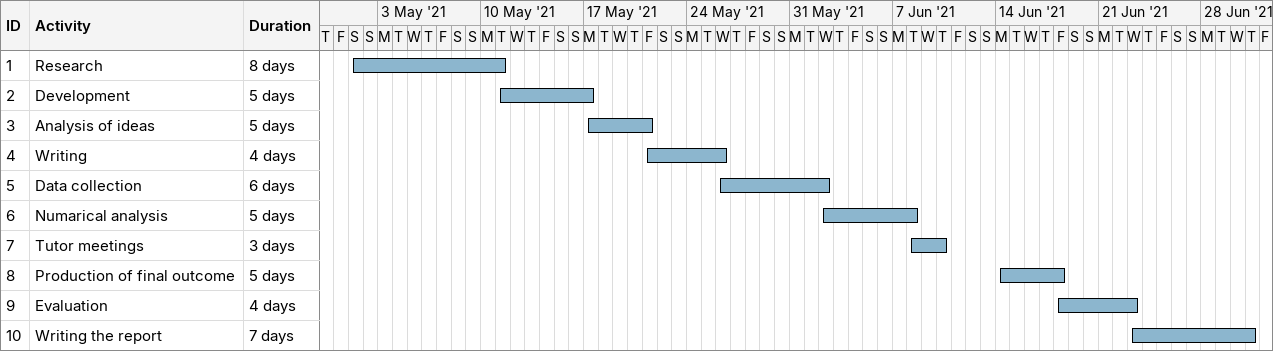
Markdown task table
| ID | Task | Duration | Start | Finish |
|---|---|---|---|---|
| 1 | Research | 8d | 2021-05-01 | 2021-05-11 |
| 2 | Development | 5d | 2021-05-11 | 2021-05-17 |
| 3 | Analysis of ideas | 5d | 2021-05-17 | 2021-05-21 |
| 4 | Writing | 4d | 2021-05-21 | 2021-05-26 |
| 5 | Data collection | 6d | 2021-05-26 | 2021-06-02 |
| 6 | Numarical analysis | 5d | 2021-06-02 | 2021-06-08 |
| 7 | Tutor meetings | 3d | 2021-06-08 | 2021-06-10 |
| 8 | Production of final outcome | 5d | 2021-06-14 | 2021-06-18 |
| 9 | Evaluation | 4d | 2021-06-18 | 2021-06-23 |
| 10 | Writing the report | 7d | 2021-06-23 | 2021-07-01 |
